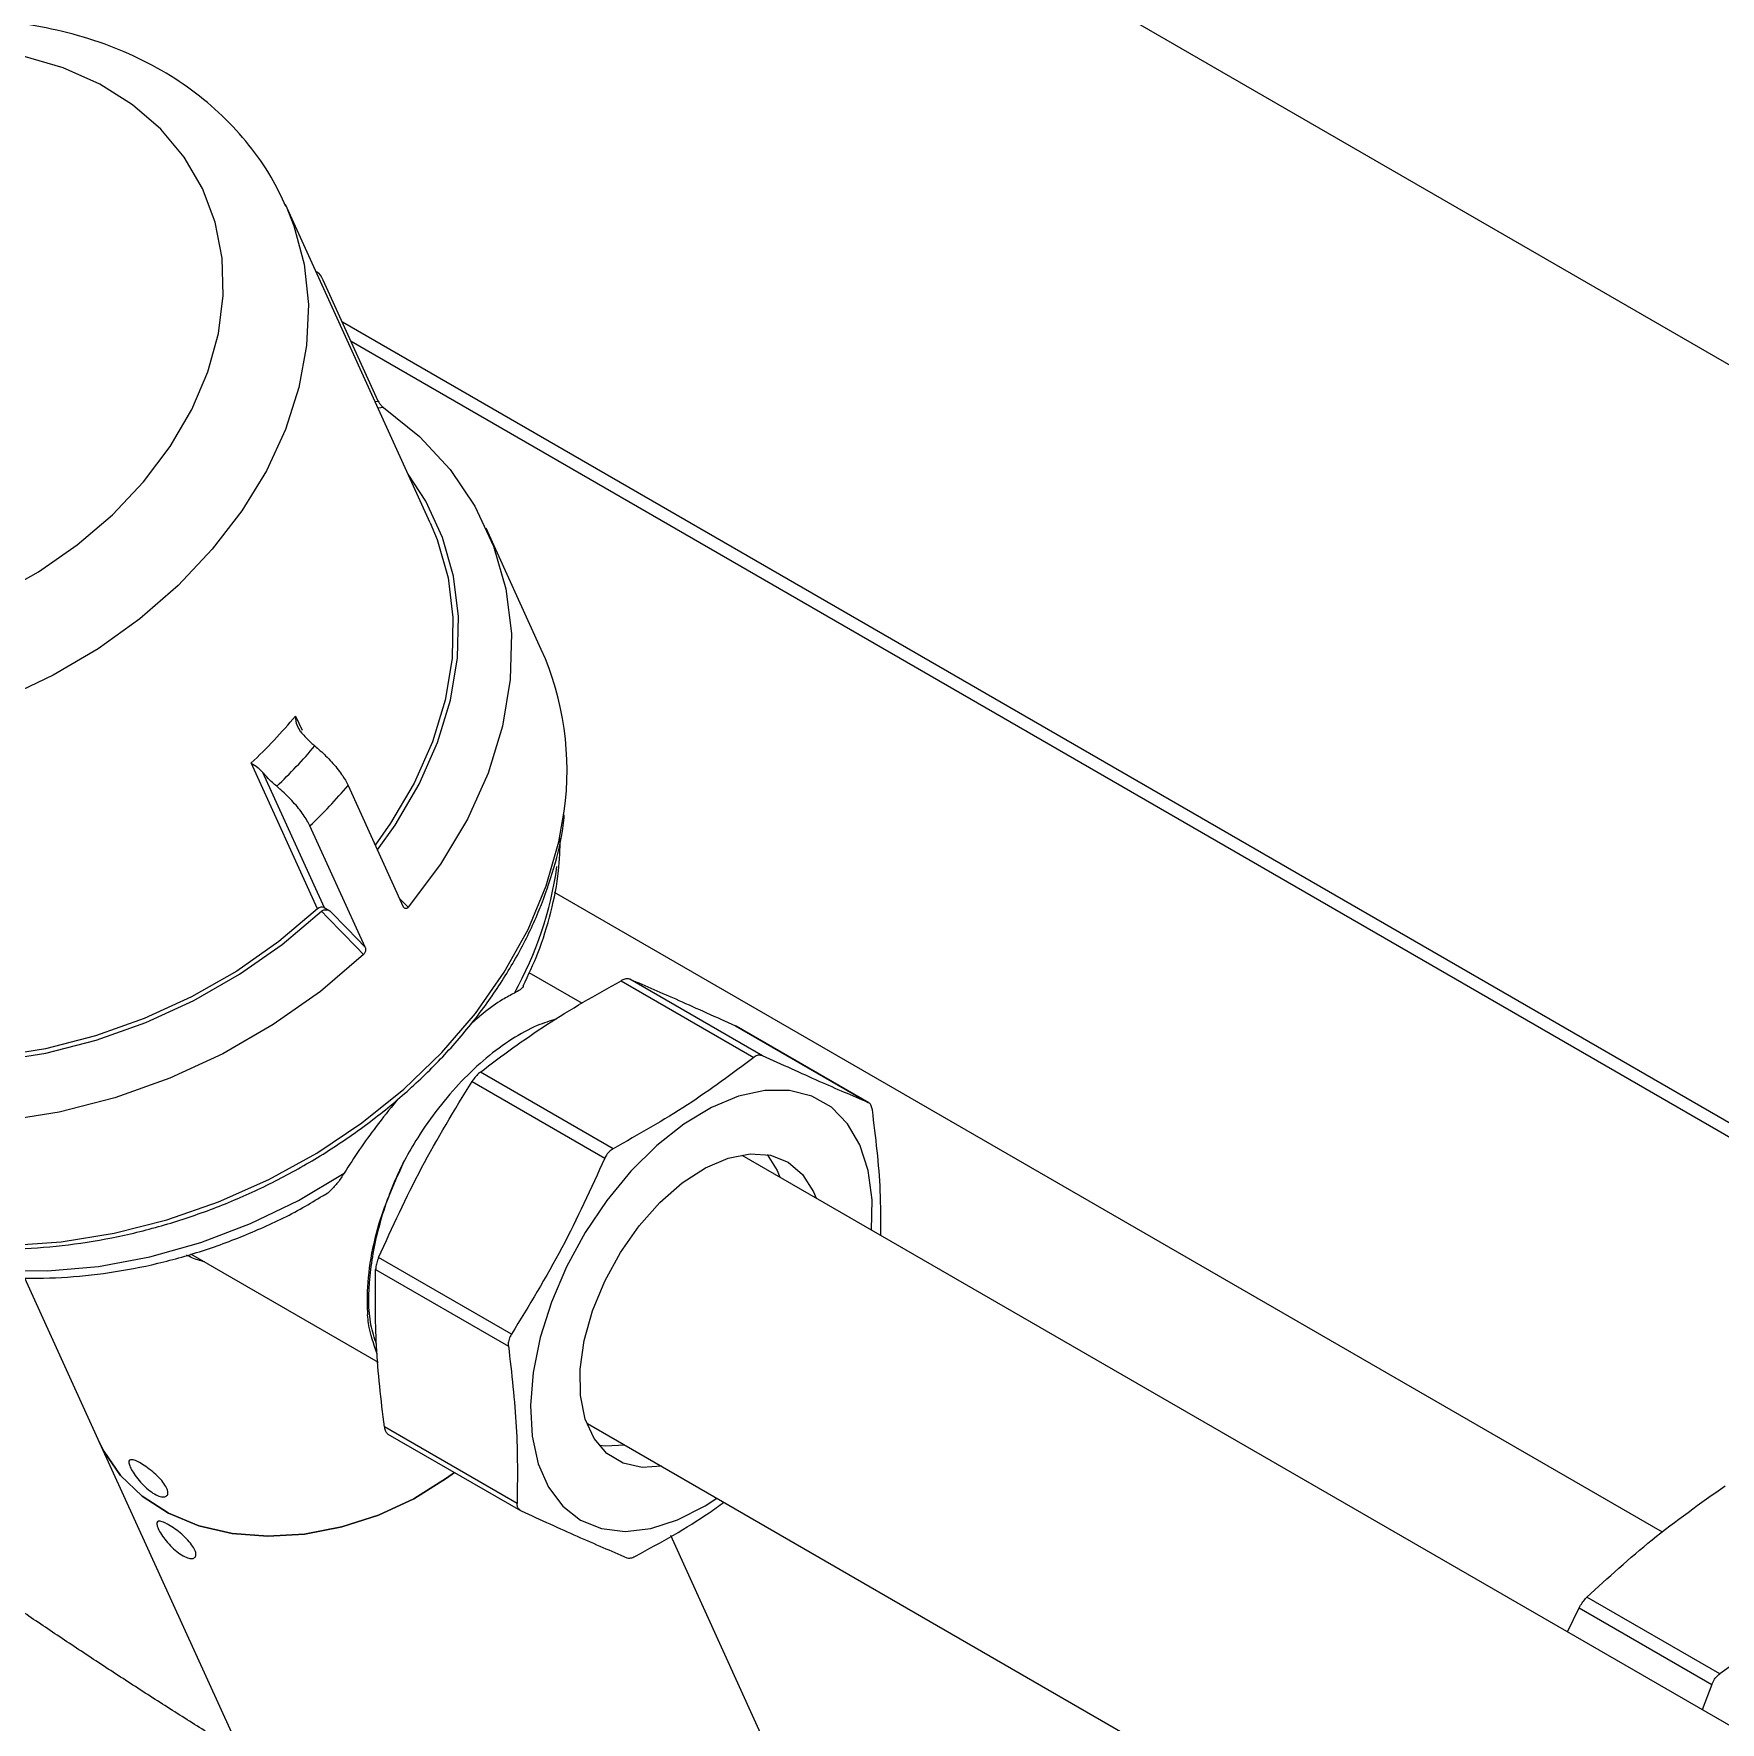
# Model space of a CAD drawing. Extents: x 75 to 2075, y 25 to 1460.
# Drawn here: x 1655.1 to 1795.2, y 998.7 to 1139 of the extents above; entities that cross this region are included whole.
import ezdxf

# ---------------------------------------------------------------- set-up
doc = ezdxf.new("R2010")
doc.units = 0
doc.header["$LTSCALE"] = 5
doc.linetypes.add('SLD-KATı', pattern=[0])
doc.layers.get('0').update_dxf_attribs({"linetype": 'CONTINUOUS'})

msp = doc.modelspace()

# ---------------------------------------------------------------- linework, layer by layer
at = {"color": 7, "linetype": 'SLD-KATı'}
for p, q in [((1805.995, 1105.689), (1646.39, 1197.826)), ((1688.04, 1098.359), (1676.004, 1124.795)), ((1678.686, 1119.134), (1678.539, 1119.227)), ((1683.72, 1108.453), (1679.138, 1118.516)), ((1805.995, 1042.698), (1680.735, 1115.009)), ((1681.455, 1113.427), (1805.995, 1041.532)), ((1697.265, 1087.837), (1692.684, 1097.899)), ((1678.673, 1066.282), (1673.158, 1078.398)), ((1674.113, 1077.628), (1679.234, 1066.381)), ((1681.214, 1076.524), (1685.795, 1066.461)), ((1682.625, 1063.107), (1678.043, 1073.169)), ((1790.429, 1014.5), (1698.363, 1067.649)), ((1679.234, 1066.381), (1679.689, 1066.118)), ((1700.679, 1058.409), (1696.249, 1060.967)), ((1715.658, 1054.073), (1704.627, 1060.441)), ((1703.896, 1060.309), (1714.927, 1053.941)), ((1713.408, 1056.553), (1724.439, 1050.185)), ((1713.457, 1056.524), (1713.408, 1056.553)), ((1724.479, 1050.165), (1713.458, 1056.527)), ((1703.234, 1046.354), (1692.203, 1052.722)), ((1691.508, 1051.929), (1702.539, 1045.561)), ((1850.331, 967.069), (1713.96, 1045.794)), ((1668.125, 1037.613), (1683.699, 1028.623)), ((1694.783, 1030.944), (1683.752, 1037.312)), ((1654.329, 1035.616), (1660.566, 1021.917)), ((1683.501, 1036.323), (1694.532, 1029.955)), ((1695.256, 1016.87), (1684.225, 1023.238)), ((1684.524, 1022.652), (1695.546, 1016.289)), ((1701.104, 1023.524), (1837.475, 944.799)), ((1660.566, 1021.917), (1693.169, 950.308)), ((1718.691, 990.785), (1708.019, 1014.226)), ((1795.183, 1002.723), (1784.152, 1009.091)), ((1782.532, 1006.208), (1783.509, 1008.224)), ((1783.509, 1008.224), (1794.54, 1001.856)), ((1794.54, 1001.856), (1793.724, 999.747))]:
    msp.add_line(p, q, dxfattribs=at)
at = {"color": 8, "linetype": 'SLD-KATı'}
for p, q in [((1683.457, 1108.426), (1683.72, 1108.453)), ((1684.148, 1107.924), (1683.706, 1107.878)), ((1676.845, 1082.299), (1677.383, 1081.117))]:
    msp.add_line(p, q, dxfattribs=at)
at = {"color": 7, "linetype": 'SLD-KATı', "flags": 128}
for points in [[(1619.175, 1125.647), (1616.77, 1122.809), (1614.764, 1119.809), (1613.189, 1116.698), (1612.073, 1113.526), (1611.433, 1110.346), (1611.279, 1107.209), (1611.615, 1104.168), (1612.434, 1101.271), (1613.724, 1098.568), (1615.462, 1096.101), (1617.621, 1093.912), (1620.165, 1092.037), (1623.052, 1090.506), (1626.235, 1089.345), (1629.662, 1088.572), (1633.276, 1088.2), (1637.018, 1088.235), (1640.826, 1088.678), (1644.639, 1089.52), (1648.393, 1090.747), (1652.026, 1092.34), (1655.48, 1094.273), (1658.697, 1096.513), (1661.625, 1099.023), (1664.215, 1101.764), (1666.425, 1104.689), (1668.219, 1107.751), (1669.567, 1110.899), (1670.447, 1114.081), (1670.844, 1117.246), (1670.753, 1120.342), (1670.175, 1123.317), (1669.118, 1126.122), (1667.601, 1128.713), (1665.648, 1131.045), (1663.292, 1133.081), (1660.571, 1134.788), (1657.529, 1136.137), (1654.218, 1137.106), (1650.69, 1137.68), (1647.005, 1137.848), (1643.222, 1137.609), (1639.403, 1136.965), (1635.612, 1135.929), (1631.911, 1134.515), (1628.36, 1132.749), (1625.018, 1130.659), (1621.939, 1128.278), (1619.175, 1125.647)], [(1684.148, 1107.924), (1687.142, 1105.527), (1689.689, 1102.781), (1691.752, 1099.727), (1693.301, 1096.407), (1694.315, 1092.868), (1694.78, 1089.161), (1694.687, 1085.339), (1694.04, 1081.455), (1692.847, 1077.565), (1691.125, 1073.725), (1688.899, 1069.988), (1686.2, 1066.408)], [(1683.643, 1071.188), (1685.114, 1073.244), (1687.108, 1076.627), (1688.649, 1080.1), (1689.716, 1083.616), (1690.294, 1087.126), (1690.375, 1090.58), (1689.957, 1093.931), (1689.048, 1097.131), (1687.659, 1100.137), (1686.209, 1102.381)], [(1688.04, 1098.359), (1688.62, 1096.951), (1689.517, 1093.793), (1689.928, 1090.487), (1689.849, 1087.079), (1689.279, 1083.617), (1688.228, 1080.148), (1686.709, 1076.722), (1684.744, 1073.385), (1683.465, 1071.58)], [(1632.486, 1056.425), (1635.946, 1055.06), (1639.668, 1054.087), (1643.598, 1053.519), (1647.682, 1053.365), (1651.864, 1053.626), (1656.085, 1054.3), (1660.286, 1055.376), (1664.408, 1056.839), (1668.394, 1058.67), (1672.189, 1060.842), (1675.739, 1063.326), (1678.996, 1066.086)], [(1678.673, 1066.282), (1675.459, 1063.561), (1671.956, 1061.112), (1668.211, 1058.97), (1664.278, 1057.165), (1660.211, 1055.722), (1656.067, 1054.661), (1651.903, 1053.996), (1647.778, 1053.737), (1643.748, 1053.889), (1639.87, 1054.447), (1636.198, 1055.405), (1632.783, 1056.75)], [(1682.497, 1062.491), (1681.904, 1063.1), (1679.53, 1065.537), (1678.996, 1066.086)], [(1679.689, 1066.118), (1681.157, 1064.613), (1682.625, 1063.107)], [(1682.497, 1062.491), (1678.912, 1059.422), (1674.997, 1056.66), (1670.806, 1054.245), (1666.4, 1052.21), (1661.84, 1050.585), (1657.193, 1049.393), (1652.523, 1048.65), (1647.897, 1048.367), (1643.381, 1048.548), (1639.039, 1049.191), (1634.933, 1050.287), (1631.121, 1051.819)], [(1724.713, 1039.586), (1724.745, 1042.111), (1724.421, 1044.538), (1723.737, 1046.663), (1722.712, 1048.432), (1721.373, 1049.8), (1719.754, 1050.729), (1717.896, 1051.198), (1715.849, 1051.192), (1713.665, 1050.713), (1711.4, 1049.773), (1709.114, 1048.397), (1706.865, 1046.619), (1704.712, 1044.486), (1702.711, 1042.053), (1700.912, 1039.383), (1699.364, 1036.546), (1698.106, 1033.614), (1697.17, 1030.665), (1696.582, 1027.773), (1696.355, 1025.015), (1696.496, 1022.46), (1697.002, 1020.177), (1697.859, 1018.223), (1699.045, 1016.65), (1700.529, 1015.498), (1702.273, 1014.796), (1704.232, 1014.564), (1706.354, 1014.807), (1708.586, 1015.519), (1710.869, 1016.681), (1711.857, 1017.316)], [(1707.248, 1019.977), (1705.637, 1019.882), (1704.057, 1020.23), (1702.712, 1021.037), (1701.651, 1022.272), (1700.912, 1023.893), (1700.521, 1025.839), (1700.494, 1028.04), (1700.831, 1030.418), (1701.519, 1032.885), (1702.534, 1035.354), (1703.839, 1037.734), (1705.388, 1039.94), (1707.123, 1041.892), (1708.983, 1043.519), (1710.899, 1044.762), (1712.804, 1045.577), (1714.627, 1045.935), (1716.304, 1045.821), (1717.773, 1045.241), (1718.982, 1044.215), (1719.886, 1042.781), (1720.104, 1042.247)], [(1716.027, 1045.875), (1716.855, 1044.53), (1717.074, 1043.996)], [(1690.043, 1019.465), (1689.375, 1018.972), (1686.661, 1017.279), (1683.743, 1015.921), (1680.696, 1014.934), (1677.599, 1014.341), (1674.533, 1014.16), (1671.576, 1014.394), (1668.805, 1015.037), (1666.293, 1016.073), (1664.103, 1017.476), (1662.293, 1019.208), (1660.91, 1021.224), (1660.566, 1021.917)], [(1660.566, 1021.917), (1660.91, 1021.224), (1662.293, 1019.208), (1664.103, 1017.476), (1666.293, 1016.073), (1668.805, 1015.037), (1671.576, 1014.394), (1674.533, 1014.16), (1677.599, 1014.341), (1680.696, 1014.934), (1683.743, 1015.921), (1686.661, 1017.279), (1689.375, 1018.972), (1690.043, 1019.465)], [(1704.218, 1021.726), (1702.606, 1021.631), (1702.067, 1021.693)]]:
    msp.add_lwpolyline(points, dxfattribs=at)
at = {"color": 8, "linetype": 'SLD-KATı', "flags": 128}
for points in [[(1676.072, 1124.645), (1676.714, 1123.026), (1677.557, 1119.834), (1677.91, 1116.5), (1677.767, 1113.068), (1677.13, 1109.587), (1676.01, 1106.107), (1674.42, 1102.676), (1672.385, 1099.341), (1669.931, 1096.151), (1667.094, 1093.15), (1663.914, 1090.379), (1660.435, 1087.878), (1656.705, 1085.682), (1652.778, 1083.822), (1648.709, 1082.323), (1644.554, 1081.208), (1640.372, 1080.491), (1636.221, 1080.182), (1632.161, 1080.286), (1628.247, 1080.802), (1624.535, 1081.722), (1621.077, 1083.034), (1617.921, 1084.718), (1615.112, 1086.751), (1612.69, 1089.106), (1610.687, 1091.747), (1609.439, 1093.977)], [(1632.226, 1043.712), (1633.632, 1042.846), (1637.023, 1041.162), (1640.705, 1039.853), (1644.632, 1038.935), (1648.756, 1038.42), (1653.023, 1038.314), (1657.381, 1038.619), (1661.774, 1039.33), (1666.148, 1040.44), (1670.447, 1041.933), (1674.617, 1043.791), (1678.606, 1045.992), (1682.364, 1048.506), (1685.843, 1051.303), (1689, 1054.347), (1691.794, 1057.6), (1694.192, 1061.021), (1696.162, 1064.567), (1697.68, 1068.194), (1698.727, 1071.855), (1699.17, 1074.397)], [(1685.486, 1067.14), (1685.665, 1066.957), (1686.2, 1066.408)], [(1634.951, 1041.932), (1637.333, 1040.387), (1640.633, 1038.764), (1644.224, 1037.519), (1648.058, 1036.669), (1652.083, 1036.226), (1656.244, 1036.196), (1660.486, 1036.579), (1664.749, 1037.37), (1668.978, 1038.559), (1673.114, 1040.128), (1677.102, 1042.058), (1680.887, 1044.322)]]:
    msp.add_lwpolyline(points, dxfattribs=at)
at = {"color": 7, "linetype": 'SLD-KATı'}
for centre, radius, start, end in [((1674.711, 1077.784), 24.693, 352.11589, 24.02269), ((1644.77, 1108.921), 41.683, 312.92366, 320.30723), ((1645.276, 1107.996), 43.526, 313.57583, 319.65506), ((1646.036, 1106.597), 46.28, 313.75689, 319.474), ((1679.025, 1065.928), 0.499, 65.2111, 134.78514)]:
    msp.add_arc(centre, radius, start, end, dxfattribs=at)
at = {"color": 8, "linetype": 'SLD-KATı'}
msp.add_arc((1668.51, 1074.061), 30.359, 330.87968, 351.9266, dxfattribs=at)
at = {"color": 7, "linetype": 'SLD-KATı'}
for points, knots in [([(1676.052, 1124.615), (1675.664, 1125.44), (1674.814, 1127.245), (1673.023, 1129.773), (1670.81, 1132.204), (1668.248, 1134.349), (1665.377, 1136.192), (1662.223, 1137.71), (1658.822, 1138.883), (1655.215, 1139.695), (1651.444, 1140.134), (1647.56, 1140.194), (1643.611, 1139.875), (1639.649, 1139.18), (1635.723, 1138.12), (1631.881, 1136.708), (1628.169, 1134.96), (1624.632, 1132.899), (1621.317, 1130.544), (1618.639, 1128.269), (1617.144, 1126.743), (1616.575, 1126.161)], [0, 0, 0, 0, 0.04403794, 0.09627003, 0.14854881, 0.20107404, 0.25399405, 0.30738552, 0.36125036, 0.41553001, 0.47013163, 0.52495596, 0.57991804, 0.63495707, 0.69003264, 0.74513403, 0.80026562, 0.85543808, 0.91066066, 0.9659434, 1, 1, 1, 1]), ([(1679.138, 1118.516), (1678.998, 1118.808), (1678.852, 1119.112), (1678.574, 1119.203), (1678.563, 1119.206)], [0, 0, 0, 0, 0.9603725, 1, 1, 1, 1]), ([(1683.72, 1108.453), (1683.75, 1108.396), (1683.8, 1108.299), (1683.91, 1108.151), (1684.006, 1108.045), (1684.086, 1107.969), (1684.129, 1107.937), (1684.148, 1107.924)], [0, 0, 0, 0, 0.3479396, 0.5797178, 0.7550192, 0.8967132, 1, 1, 1, 1]), ([(1677.284, 1080.983), (1677.182, 1081.144), (1676.921, 1081.558), (1676.858, 1082.031), (1676.845, 1082.295), (1676.845, 1082.299)], [0, 0, 0, 0, 0.3870623, 0.9919365, 1, 1, 1, 1]), ([(1677.284, 1080.983), (1677.365, 1080.887), (1677.643, 1080.56), (1678.051, 1080.157), (1678.37, 1079.885), (1678.45, 1079.818)], [0, 0, 0, 0, 0.2378407, 0.8109932, 1, 1, 1, 1]), ([(1678.45, 1079.818), (1678.754, 1079.551), (1679.421, 1078.967), (1680.324, 1077.956), (1680.926, 1077.105), (1681.143, 1076.666), (1681.214, 1076.524)], [0, 0, 0, 0, 0.2538817, 0.5550925, 0.8557309, 1, 1, 1, 1]), ([(1673.158, 1078.398), (1673.16, 1078.396), (1673.324, 1078.292), (1673.652, 1078.099), (1673.984, 1077.76), (1674.113, 1077.628)], [0, 0, 0, 0, 0.0080635, 0.6129377, 1, 1, 1, 1]), ([(1675.279, 1076.463), (1675.036, 1076.677), (1674.613, 1077.048), (1674.262, 1077.455), (1674.113, 1077.628)], [0, 0, 0, 0, 0.5748855, 1, 1, 1, 1]), ([(1678.043, 1073.169), (1677.879, 1073.476), (1677.55, 1074.09), (1676.68, 1075.154), (1675.878, 1075.955), (1675.398, 1076.362), (1675.279, 1076.463)], [0, 0, 0, 0, 0.3002928, 0.60057789, 0.90108841, 1, 1, 1, 1]), ([(1632.434, 1043.479), (1632.48, 1043.445), (1633.45, 1042.725), (1635.631, 1041.601), (1638.962, 1040.155), (1642.565, 1039.085), (1646.356, 1038.36), (1650.305, 1038.001), (1654.364, 1038.007), (1658.487, 1038.38), (1662.63, 1039.115), (1666.745, 1040.202), (1670.788, 1041.631), (1674.714, 1043.385), (1678.48, 1045.445), (1682.044, 1047.789), (1685.366, 1050.39), (1688.411, 1053.222), (1691.142, 1056.253), (1693.531, 1059.45), (1695.546, 1062.778), (1697.176, 1066.202), (1698.357, 1069.678), (1699.023, 1072.321), (1699.15, 1073.78), (1699.177, 1074.083)], [0, 0, 0, 0, 0.0023215, 0.0488941, 0.095579, 0.1423605, 0.1892161, 0.2361227, 0.283061, 0.3300167, 0.3769803, 0.4239466, 0.4709149, 0.5178862, 0.5648627, 0.6118462, 0.6588389, 0.705842, 0.752855, 0.7998733, 0.8468871, 0.8938815, 0.9408354, 0.9877225, 1, 1, 1, 1]), ([(1695.768, 1059.892), (1696.191, 1060.787), (1697.142, 1062.797), (1698.11, 1065.999), (1698.759, 1069.204), (1698.827, 1071.241), (1698.857, 1072.143)], [0, 0, 0, 0, 0.2237502, 0.5020739, 0.7794496, 1, 1, 1, 1]), ([(1678.996, 1066.086), (1679.027, 1066.11), (1679.088, 1066.157), (1679.22, 1066.201), (1679.39, 1066.216), (1679.557, 1066.185), (1679.652, 1066.137), (1679.689, 1066.118)], [0, 0, 0, 0, 0.1486479, 0.2964338, 0.5133316, 0.8133896, 1, 1, 1, 1]), ([(1686.2, 1066.408), (1686.176, 1066.384), (1686.129, 1066.336), (1686.046, 1066.299), (1685.95, 1066.297), (1685.858, 1066.35), (1685.816, 1066.425), (1685.795, 1066.461)], [0, 0, 0, 0, 0.1420905, 0.2836485, 0.4771267, 0.7466669, 1, 1, 1, 1]), ([(1682.625, 1063.107), (1682.644, 1063.047), (1682.676, 1062.948), (1682.659, 1062.78), (1682.615, 1062.651), (1682.559, 1062.555), (1682.515, 1062.51), (1682.497, 1062.491)], [0, 0, 0, 0, 0.3479396, 0.5797178, 0.7550192, 0.8967132, 1, 1, 1, 1]), ([(1704.627, 1060.441), (1704.546, 1060.459), (1704.383, 1060.497), (1704.11, 1060.417), (1703.943, 1060.333), (1703.896, 1060.309)], [0, 0, 0, 0, 0.4171164, 0.8343171, 1, 1, 1, 1]), ([(1704.627, 1060.441), (1705.938, 1059.88), (1708.571, 1058.754), (1711.79, 1057.289), (1713.408, 1056.553)], [0, 0, 0, 0, 0.497591, 1, 1, 1, 1]), ([(1695.031, 1059.287), (1694.709, 1059.114), (1693.884, 1058.671), (1692.68, 1057.827), (1691.74, 1057.001), (1691.4, 1056.702)], [0, 0, 0, 0, 0.2898897, 0.7433411, 1, 1, 1, 1]), ([(1692.203, 1052.722), (1693.996, 1054.065), (1697.601, 1056.763), (1701.791, 1059.123), (1703.896, 1060.309)], [0, 0, 0, 0, 0.49759099, 1, 1, 1, 1]), ([(1695.786, 1059.884), (1695.767, 1059.842), (1695.716, 1059.73), (1695.487, 1059.532), (1695.199, 1059.377), (1695.031, 1059.287)], [0, 0, 0, 0, 0.1976328, 0.5320529, 1, 1, 1, 1]), ([(1698.505, 1057.125), (1697.984, 1056.964), (1696.775, 1056.59), (1694.806, 1055.497), (1692.683, 1053.945), (1690.622, 1052.012), (1688.703, 1049.771), (1687.111, 1047.527), (1686.25, 1046.008), (1685.89, 1045.371)], [0, 0, 0, 0, 0.1157465, 0.2681315, 0.4230182, 0.5779132, 0.7329889, 0.8880644, 1, 1, 1, 1]), ([(1714.927, 1053.941), (1713.134, 1052.598), (1709.529, 1049.9), (1705.339, 1047.54), (1703.234, 1046.354)], [0, 0, 0, 0, 0.497591, 1, 1, 1, 1]), ([(1715.658, 1054.073), (1715.561, 1054.101), (1715.365, 1054.157), (1715.107, 1054.069), (1714.967, 1053.969), (1714.927, 1053.941)], [0, 0, 0, 0, 0.41711643, 0.83431706, 1, 1, 1, 1]), ([(1724.439, 1050.185), (1723.128, 1050.745), (1720.495, 1051.872), (1717.276, 1053.337), (1715.658, 1054.073)], [0, 0, 0, 0, 0.497591, 1, 1, 1, 1]), ([(1692.203, 1052.722), (1692.102, 1052.634), (1691.9, 1052.459), (1691.661, 1052.162), (1691.542, 1051.981), (1691.508, 1051.929)], [0, 0, 0, 0, 0.41711643, 0.83431706, 1, 1, 1, 1]), ([(1683.752, 1037.312), (1684.892, 1039.821), (1687.184, 1044.862), (1690.062, 1049.566), (1691.508, 1051.929)], [0, 0, 0, 0, 0.49759099, 1, 1, 1, 1]), ([(1685.384, 1050.488), (1685.328, 1050.424), (1684.692, 1049.689), (1683.59, 1048.27), (1682.118, 1046.269), (1681.3, 1044.975), (1680.887, 1044.322)], [0, 0, 0, 0, 0.0329532, 0.3776954, 0.6857796, 1, 1, 1, 1]), ([(1724.778, 1049.579), (1724.753, 1049.699), (1724.702, 1049.941), (1724.564, 1050.119), (1724.467, 1050.17), (1724.439, 1050.185)], [0, 0, 0, 0, 0.4171164, 0.8343171, 1, 1, 1, 1]), ([(1725.474, 1039.147), (1725.481, 1040.375), (1725.502, 1043.707), (1725.058, 1047.306), (1724.778, 1049.579)], [0, 0, 0, 0, 0.3685613, 1, 1, 1, 1]), ([(1685.888, 1045.369), (1685.099, 1043.623), (1683.811, 1040.771), (1682.958, 1036.831), (1682.737, 1034.309), (1682.808, 1032.95), (1682.829, 1032.551)], [0, 0, 0, 0, 0.3956162, 0.6458999, 0.8961837, 1, 1, 1, 1]), ([(1683.568, 1030.128), (1683.396, 1030.644), (1682.86, 1032.258), (1682.918, 1035.712), (1683.719, 1040.103), (1684.931, 1043.387), (1685.759, 1045.1), (1685.888, 1045.369)], [0, 0, 0, 0, 0.130205, 0.4064602, 0.6779237, 0.9495468, 1, 1, 1, 1]), ([(1702.539, 1045.561), (1701.399, 1043.052), (1699.107, 1038.011), (1696.229, 1033.307), (1694.783, 1030.944)], [0, 0, 0, 0, 0.497591, 1, 1, 1, 1]), ([(1703.234, 1046.354), (1703.116, 1046.276), (1702.882, 1046.119), (1702.658, 1045.813), (1702.566, 1045.617), (1702.539, 1045.561)], [0, 0, 0, 0, 0.4171164, 0.8343171, 1, 1, 1, 1]), ([(1680.887, 1044.322), (1680.716, 1044.056), (1680.369, 1043.517), (1679.818, 1042.922), (1679.396, 1042.555), (1679.169, 1042.443), (1679.118, 1042.418)], [0, 0, 0, 0, 0.33089778, 0.67166579, 0.92579301, 1, 1, 1, 1]), ([(1633.779, 1042.694), (1633.806, 1042.669), (1634.624, 1041.879), (1636.545, 1040.586), (1639.532, 1038.867), (1642.829, 1037.511), (1646.349, 1036.492), (1650.063, 1035.835), (1653.922, 1035.546), (1657.88, 1035.628), (1661.89, 1036.08), (1665.902, 1036.898), (1669.873, 1038.064), (1673.741, 1039.587), (1676.839, 1041.052), (1678.558, 1042.109), (1679.102, 1042.444)], [0, 0, 0, 0, 0.0026038, 0.0812787, 0.1603378, 0.239791, 0.3195918, 0.3996631, 0.4799228, 0.5602997, 0.6407414, 0.7212125, 0.8016962, 0.8821914, 0.9627038, 1, 1, 1, 1]), ([(1683.752, 1037.312), (1683.695, 1037.167), (1683.581, 1036.875), (1683.514, 1036.538), (1683.503, 1036.37), (1683.501, 1036.323)], [0, 0, 0, 0, 0.4171162, 0.8343167, 1, 1, 1, 1]), ([(1684.225, 1023.238), (1683.958, 1025.503), (1683.423, 1030.034), (1683.475, 1034.226), (1683.501, 1036.323)], [0, 0, 0, 0, 0.5, 1, 1, 1, 1]), ([(1683.631, 1029.32), (1683.339, 1030.119), (1682.974, 1031.117), (1682.853, 1032.31), (1682.829, 1032.549)], [0, 0, 0, 0, 0.800058, 1, 1, 1, 1]), ([(1694.783, 1030.944), (1694.71, 1030.808), (1694.564, 1030.536), (1694.511, 1030.189), (1694.527, 1030.007), (1694.532, 1029.955)], [0, 0, 0, 0, 0.4171164, 0.8343171, 1, 1, 1, 1]), ([(1684.225, 1023.238), (1684.25, 1023.117), (1684.302, 1022.877), (1684.427, 1022.708), (1684.511, 1022.662), (1684.525, 1022.654)], [0, 0, 0, 0, 0.4529167, 0.9059247, 1, 1, 1, 1]), ([(1663.108, 1019.903), (1663.057, 1020.035), (1662.957, 1020.299), (1663.019, 1020.506), (1663.243, 1020.549), (1663.627, 1020.419), (1664.13, 1020.142), (1664.696, 1019.75), (1665.257, 1019.281), (1665.745, 1018.778), (1666.094, 1018.29), (1666.259, 1017.868), (1666.226, 1017.559), (1666.003, 1017.404), (1665.623, 1017.431), (1665.137, 1017.644), (1664.602, 1018.021), (1664.077, 1018.517), (1663.612, 1019.068), (1663.283, 1019.552), (1663.158, 1019.803), (1663.108, 1019.903)], [0, 0, 0, 0, 0.0534785, 0.1069496, 0.1606139, 0.2144058, 0.2679886, 0.3213536, 0.3748281, 0.4285702, 0.4823234, 0.5358096, 0.5891686, 0.6427373, 0.6965262, 0.7502032, 0.8036124, 0.8570138, 0.9106777, 0.96447, 1, 1, 1, 1]), ([(1705.107, 1012.508), (1707.224, 1013.664), (1709.807, 1015.074), (1712.034, 1016.69), (1712.436, 1016.982)], [0, 0, 0, 0, 0.819492, 1, 1, 1, 1]), ([(1784.152, 1009.091), (1785.912, 1010.712), (1789.449, 1013.97), (1793.572, 1016.889), (1795.644, 1018.356)], [0, 0, 0, 0, 0.497591, 1, 1, 1, 1]), ([(1695.595, 1016.264), (1695.512, 1016.318), (1695.344, 1016.427), (1695.259, 1016.665), (1695.257, 1016.824), (1695.256, 1016.87)], [0, 0, 0, 0, 0.4171164, 0.8343171, 1, 1, 1, 1]), ([(1695.595, 1016.264), (1697.198, 1015.534), (1700.418, 1014.069), (1703.052, 1012.942), (1704.376, 1012.376)], [0, 0, 0, 0, 0.497591, 1, 1, 1, 1]), ([(1666.295, 1015.112), (1666.473, 1015.001), (1666.829, 1014.781), (1667.404, 1014.326), (1667.923, 1013.831), (1668.325, 1013.331), (1668.555, 1012.882), (1668.589, 1012.53), (1668.427, 1012.32), (1668.094, 1012.284), (1667.637, 1012.436), (1667.112, 1012.762), (1666.578, 1013.225), (1666.087, 1013.766), (1665.684, 1014.318), (1665.411, 1014.808), (1665.293, 1015.178), (1665.347, 1015.392), (1665.574, 1015.431), (1665.912, 1015.321), (1666.186, 1015.171), (1666.295, 1015.112)], [0, 0, 0, 0, 0.0534795, 0.1069517, 0.1606148, 0.2144071, 0.2679904, 0.3213524, 0.374826, 0.4285694, 0.4823214, 0.5358083, 0.5891704, 0.6427387, 0.696527, 0.7502053, 0.8036124, 0.8570115, 0.9106767, 0.9644685, 1, 1, 1, 1]), ([(1704.376, 1012.376), (1704.457, 1012.357), (1704.62, 1012.32), (1704.893, 1012.399), (1705.06, 1012.484), (1705.107, 1012.508)], [0, 0, 0, 0, 0.4171164, 0.8343171, 1, 1, 1, 1]), ([(1806.675, 1011.988), (1804.915, 1010.367), (1801.378, 1007.109), (1797.254, 1004.19), (1795.183, 1002.723)], [0, 0, 0, 0, 0.497591, 1, 1, 1, 1]), ([(1670.9, 997.006), (1670.486, 997.261), (1669.017, 998.168), (1666.406, 999.819), (1663.123, 1001.925), (1659.847, 1004.066), (1656.645, 1006.199), (1654.144, 1007.888), (1652.784, 1008.831), (1652.401, 1009.096)], [0, 0, 0, 0, 0.0675397, 0.2401928, 0.4131973, 0.5863507, 0.759446, 0.9322728, 1, 1, 1, 1]), ([(1783.509, 1008.224), (1783.587, 1008.359), (1783.743, 1008.628), (1783.978, 1008.918), (1784.113, 1009.053), (1784.152, 1009.091)], [0, 0, 0, 0, 0.41711643, 0.83431706, 1, 1, 1, 1]), ([(1794.54, 1001.856), (1794.602, 1002), (1794.725, 1002.288), (1794.975, 1002.569), (1795.137, 1002.689), (1795.183, 1002.723)], [0, 0, 0, 0, 0.4171164, 0.8343171, 1, 1, 1, 1])]:
    msp.add_open_spline(points, degree=3, knots=knots, dxfattribs=at)
at = {"color": 8, "linetype": 'SLD-KATı'}
msp.add_open_spline([(1669.279, 1036.947), (1668.9, 1037.05), (1668.376, 1037.192), (1667.922, 1037.447), (1667.797, 1037.517)], degree=3, knots=[0, 0, 0, 0, 0.7257065, 1, 1, 1, 1], dxfattribs=at)
at = {"color": 7, "linetype": 'SLD-KATı'}
msp.add_open_spline([(1694.532, 1029.955), (1694.799, 1027.689), (1695.333, 1023.159), (1695.282, 1018.966), (1695.256, 1016.87)], degree=3, dxfattribs=at)

doc.saveas('drawing.dxf')
